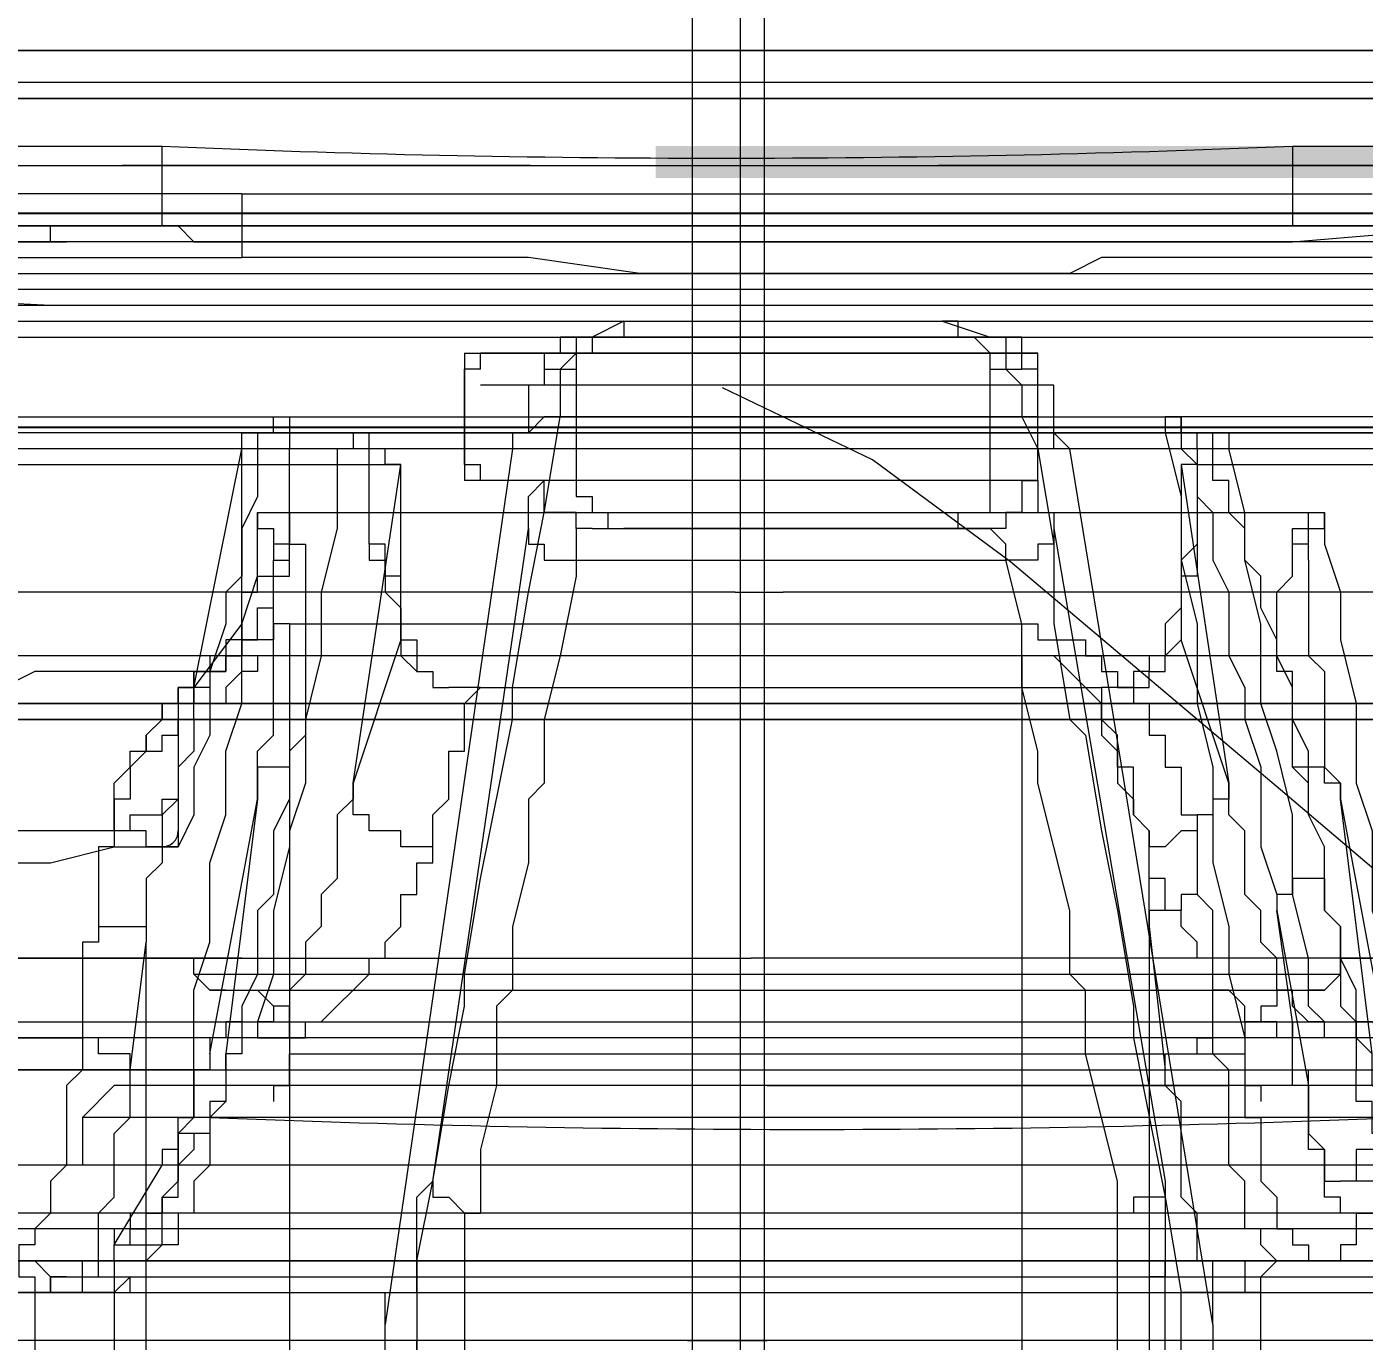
# Model space of a CAD drawing. Header units: millimetres. Extents: x 25083 to 52777, y 24772 to 45779.
# Drawn here: x 38605.78 to 38636.97, y 33679.9 to 33710.55 of the extents above; entities that cross this region are included whole.
import ezdxf

# ---------------------------------------------------------------- set-up
doc = ezdxf.new("R2010")
doc.units = ezdxf.units.MM
doc.layers.add('小车', color=7, linetype='Continuous')
doc.styles.get("Standard").update_dxf_attribs({"font": ''})
doc.styles.get('Standard').set_extended_font_data('SimSun')
doc.dimstyles.new('15', dxfattribs={"dimtxt": 15, "dimasz": 10, "dimexe": 2, "dimexo": 1, "dimgap": 1, "dimtad": 1, "dimdsep": 46, "dimtxsty": 'Standard', "dimcen": 2.5, "dimadec": 0, "dimazin": 0, "dimtfac": 1, "dimtmove": 2, "dimatfit": 3, "dimfxl": 1, "dimtolj": 1, "dimarcsym": 0})
doc.dimstyles.new('ISO-25', dxfattribs={"dimtxt": 2.5, "dimasz": 2.5, "dimexe": 1.25, "dimexo": 0.625, "dimtad": 1, "dimtxsty": 'Standard', "dimcen": 2.5, "dimadec": 0, "dimazin": 0, "dimtfac": 1, "dimtmove": 0, "dimatfit": 3, "dimfxl": 1, "dimarcsym": 0})

# ---------------------------------------------------------------- blocks, each defined once
blk = doc.blocks.new('*D925')
at = {"color": 0, "lineweight": -2}
for p, q in [((29677.862, 34881.662), (29677.862, 32448.293)), ((40733.017, 34757.645), (40733.017, 32448.293)), ((29680.362, 32449.543), (40730.517, 32449.543))]:
    blk.add_line(p, q, dxfattribs=at)
at = {"color": 0}
for points in [[(29680.362, 32449.96), (29680.362, 32449.127), (29677.862, 32449.543)], [(40730.517, 32449.127), (40730.517, 32449.96), (40733.017, 32449.543)]]:
    blk.add_solid(points, dxfattribs=at)
at = {"layer": 'DEFPOINTS', "color": 0}
for p in [(29677.862, 34882.287), (40733.017, 34758.27), (40733.017, 32449.543)]:
    blk.add_point(p, dxfattribs=at)
at = {"color": 0, "insert": (35205.439, 32451.628), "char_height": 2.5, "attachment_point": 5}
blk.add_mtext('11055,15', dxfattribs=at)
blk = doc.blocks.new('zw$D2F4')
h = blk.add_hatch(color=7)
edge = h.paths.add_edge_path(flags=0)
edge.add_spline(control_points=[(528.444, 753.487), (528.444, 753.487), (528.444, 763.885), (528.444, 763.885), (528.444, 763.885), (527.701, 763.885), (527.701, 763.885), (527.701, 763.885), (527.701, 753.487), (527.701, 753.487), (527.701, 753.487), (528.444, 753.487), (528.444, 753.487), (528.444, 753.487), (528.444, 753.487), (528.444, 753.487)], knot_values=[0, 0, 0, 0, 1, 1, 1, 2, 2, 2, 3, 3, 3, 4, 4, 4, 5, 5, 5, 5], degree=3, periodic=0)
edge = h.paths.add_edge_path(flags=0)
edge.add_spline(control_points=[(528.444, 774.655), (528.444, 774.655), (528.444, 806.592), (528.444, 806.592), (528.444, 806.592), (527.701, 806.592), (527.701, 806.592), (527.701, 806.592), (527.701, 774.655), (527.701, 774.655), (527.701, 774.655), (528.444, 774.655), (528.444, 774.655), (528.444, 774.655), (528.444, 774.655), (528.444, 774.655)], knot_values=[0, 0, 0, 0, 1, 1, 1, 2, 2, 2, 3, 3, 3, 4, 4, 4, 5, 5, 5, 5], degree=3, periodic=0)
edge = h.paths.add_edge_path(flags=0)
edge.add_spline(control_points=[(528.444, 817.361), (528.444, 817.361), (528.444, 827.759), (528.444, 827.759), (528.444, 827.759), (527.701, 827.759), (527.701, 827.759), (527.701, 827.759), (527.701, 817.361), (527.701, 817.361), (527.701, 817.361), (528.444, 817.361), (528.444, 817.361), (528.444, 817.361), (528.444, 817.361), (528.444, 817.361)], knot_values=[0, 0, 0, 0, 1, 1, 1, 2, 2, 2, 3, 3, 3, 4, 4, 4, 5, 5, 5, 5], degree=3, periodic=0)
edge = h.paths.add_edge_path(flags=0)
edge.add_spline(control_points=[(528.444, 838.529), (528.444, 838.529), (528.444, 870.465), (528.444, 870.465), (528.444, 870.465), (527.701, 870.465), (527.701, 870.465), (527.701, 870.465), (527.701, 838.529), (527.701, 838.529), (527.701, 838.529), (528.444, 838.529), (528.444, 838.529), (528.444, 838.529), (528.444, 838.529), (528.444, 838.529)], knot_values=[0, 0, 0, 0, 1, 1, 1, 2, 2, 2, 3, 3, 3, 4, 4, 4, 5, 5, 5, 5], degree=3, periodic=0)
at = {"color": 7, "lineweight": 5}
for points in [[(501.335, 781.711), (500.963, 781.711), (500.963, 782.825), (501.335, 784.31), (500.963, 785.424), (500.963, 820.332), (500.592, 832.587), (500.592, 901.66), (500.963, 914.286), (500.963, 925.427), (500.963, 935.082), (500.963, 953.279), (501.335, 953.65)], [(501.335, 953.65), (501.335, 928.769), (501.706, 926.541), (501.706, 809.934), (501.335, 800.65), (501.335, 781.711)], [(530.301, 782.825), (529.929, 782.825), (529.929, 783.939), (530.301, 785.796), (529.929, 786.91), (529.929, 832.958), (529.558, 846.327), (529.558, 887.919), (529.929, 901.288), (529.929, 936.567), (529.929, 942.138), (529.929, 948.822), (530.301, 950.308), (529.929, 951.422), (529.929, 952.536), (530.301, 952.907)], [(530.301, 952.907), (530.301, 935.453), (530.672, 926.169), (530.672, 810.677), (530.301, 801.393), (530.301, 798.793), (530.301, 793.594), (530.301, 782.825)], [(507.648, 852.269), (507.648, 923.941), (507.276, 932.482), (507.276, 943.995)], [(502.449, 853.383), (502.449, 939.167)], [(530.672, 921.342), (530.672, 816.618)], [(530.672, 816.618), (530.672, 921.342)], [(506.905, 920.599), (506.905, 791.366)], [(529.558, 919.114), (529.558, 814.39)], [(501.706, 917.257), (501.706, 884.948)], [(524.73, 868.237), (524.73, 911.315), (524.359, 912.058), (524.73, 912.8), (524.73, 915.029), (524.359, 915.029), (524.359, 912.8), (524.73, 912.429), (524.73, 911.686), (524.359, 910.944), (524.359, 867.866)], [(524.73, 867.866), (524.73, 884.577), (525.102, 892.004), (525.102, 914.286), (525.473, 914.286), (525.473, 913.914), (525.102, 913.172), (525.102, 909.83), (525.473, 909.087), (525.473, 868.237)], [(507.648, 879.007), (507.648, 911.315), (508.019, 911.686), (508.019, 884.206), (508.019, 876.779), (508.019, 868.237)], [(521.388, 877.893), (521.388, 903.888), (521.759, 903.888), (521.759, 902.774), (521.759, 901.66), (521.759, 892.004)], [(503.191, 832.587), (503.191, 900.174)], [(521.759, 867.123), (521.759, 900.174)], [(503.563, 833.33), (503.563, 899.803)], [(515.075, 867.495), (515.075, 899.431), (515.446, 897.575), (515.446, 868.237)], [(516.56, 878.264), (516.56, 897.946)], [(515.446, 889.033), (515.446, 894.232), (515.075, 896.089), (515.075, 846.699)], [(521.017, 890.89), (521.017, 896.089), (521.017, 894.232), (521.017, 877.15)], [(526.587, 881.978), (526.587, 896.089)], [(528.444, 896.089), (528.444, 881.978)], [(511.733, 895.718), (511.733, 884.577), (512.104, 883.092), (512.104, 881.606)], [(526.587, 881.978), (526.587, 894.975)], [(512.475, 882.72), (512.475, 894.232)], [(525.102, 842.985), (525.102, 894.232)], [(525.844, 893.861), (525.844, 880.121)], [(527.33, 880.121), (527.33, 893.861)], [(525.844, 893.118), (525.844, 880.121)], [(504.677, 840.385), (504.677, 892.376)], [(523.988, 892.376), (523.988, 841.128)], [(526.216, 846.699), (526.216, 887.919), (526.587, 892.376), (526.587, 889.033)], [(507.648, 889.776), (507.648, 883.834)], [(509.505, 889.405), (509.505, 881.978)], [(501.706, 883.092), (501.706, 889.033)], [(509.505, 881.235), (509.505, 889.033)], [(515.075, 846.699), (515.075, 840.014), (515.446, 843.356), (515.446, 889.033)], [(526.587, 889.033), (526.587, 842.614), (526.216, 845.956), (526.216, 846.699)], [(516.189, 881.235), (516.189, 884.948), (515.818, 885.691), (515.818, 888.662)], [(522.131, 888.291), (522.131, 868.237)], [(526.216, 884.206), (526.216, 884.577), (526.587, 884.577), (526.587, 886.805), (526.587, 887.177), (526.216, 887.177), (526.216, 887.548), (526.587, 887.548), (526.587, 887.919), (526.216, 887.919), (526.216, 887.548)], [(526.216, 887.548), (526.587, 887.548), (526.216, 887.177), (526.216, 884.948), (526.216, 884.206)], [(502.449, 886.063), (502.449, 885.32), (502.077, 885.32), (502.077, 884.948), (501.706, 884.948)], [(502.449, 886.063), (502.449, 884.206), (502.449, 883.834), (502.449, 883.092)], [(506.905, 881.235), (506.905, 886.063)], [(501.706, 884.577), (502.077, 884.577), (502.449, 884.948), (502.449, 885.32)], [(507.648, 883.834), (506.905, 883.834), (506.534, 884.206), (504.677, 884.206), (504.306, 884.577), (503.563, 884.577), (503.191, 884.948), (502.82, 884.948), (502.82, 885.32), (502.449, 885.32)], [(501.706, 884.948), (497.621, 884.948)], [(501.706, 884.948), (501.706, 883.092)], [(501.706, 884.577), (501.706, 884.948)], [(501.706, 884.948), (501.706, 884.577)], [(501.706, 884.948), (501.706, 883.092)], [(502.077, 884.206), (502.077, 884.577), (501.706, 884.577)], [(501.706, 884.577), (501.706, 883.834), (502.449, 883.834), (502.449, 883.463), (503.563, 883.463), (503.934, 883.092), (505.42, 883.092), (505.791, 882.72), (506.905, 882.72)], [(502.077, 884.577), (502.077, 884.206)], [(502.077, 884.577), (502.077, 883.834), (502.449, 883.834), (502.449, 883.092), (502.82, 883.092)], [(502.077, 884.206), (502.077, 883.463), (502.449, 883.463), (502.449, 883.092), (502.82, 883.092), (502.82, 882.72), (503.191, 882.72), (503.191, 882.349), (503.563, 882.349), (503.563, 881.978)], [(526.587, 884.206), (526.587, 881.606), (526.216, 881.235), (526.216, 876.036), (526.216, 871.208), (526.216, 855.611), (526.587, 851.155)], [(526.587, 851.155), (526.587, 859.325), (526.587, 864.152), (526.587, 884.206)], [(505.791, 883.834), (504.677, 883.834)], [(505.791, 849.298), (505.791, 883.834)], [(506.534, 883.092), (505.791, 883.834)], [(506.905, 882.72), (507.276, 882.72), (507.276, 883.463), (507.648, 883.463), (507.648, 883.834)], [(510.247, 883.463), (509.876, 883.463), (509.876, 883.834), (507.648, 883.834)], [(526.587, 883.092), (526.587, 883.834)], [(510.247, 883.463), (510.247, 882.349), (509.876, 882.349)], [(517.303, 879.007), (517.303, 879.378), (516.932, 879.378), (516.932, 880.492), (516.56, 880.492), (516.56, 880.864), (516.189, 880.864), (516.189, 881.235), (515.818, 881.235), (515.818, 881.606), (515.446, 881.606), (515.446, 881.978), (515.075, 881.978), (514.704, 882.349), (514.332, 882.349), (513.961, 882.72), (513.218, 882.72), (513.218, 883.092), (512.104, 883.092), (512.104, 883.463), (510.247, 883.463)], [(529.929, 883.092), (529.929, 883.463)], [(501.706, 883.092), (497.621, 883.092)], [(501.706, 883.092), (501.706, 882.72), (502.077, 882.72), (502.077, 882.349), (502.449, 882.349), (502.82, 881.978)], [(501.706, 883.092), (502.077, 882.72), (502.077, 882.349), (502.82, 882.349), (502.82, 881.978), (503.934, 881.978), (503.934, 881.606), (505.791, 881.606), (505.791, 881.235), (506.905, 881.235)], [(501.706, 883.092), (501.706, 858.953)], [(502.449, 883.092), (501.706, 883.092)], [(502.449, 883.092), (502.449, 858.582)], [(502.82, 883.092), (502.82, 881.978)], [(502.82, 883.092), (504.677, 881.978)], [(503.563, 881.978), (503.563, 882.72), (503.191, 882.72), (503.191, 883.092), (502.82, 883.092)], [(506.534, 849.669), (506.534, 883.092)], [(512.475, 882.72), (512.475, 883.092), (513.589, 883.092), (513.961, 882.72), (514.332, 882.72)], [(526.587, 881.235), (526.587, 883.092)], [(506.905, 882.72), (509.876, 882.349)], [(512.104, 881.978), (512.104, 882.349), (512.475, 882.349), (512.475, 882.72)], [(512.475, 882.72), (512.847, 882.72), (512.847, 881.978), (513.218, 881.978), (513.218, 881.606)], [(514.332, 882.72), (514.332, 882.349), (514.704, 882.349), (515.075, 881.978), (515.446, 881.978), (515.446, 881.606), (515.818, 881.606)], [(514.332, 882.72), (514.332, 881.978), (514.704, 881.978), (514.704, 881.606), (515.075, 881.606), (515.075, 881.235), (515.818, 881.235)], [(497.621, 882.349), (509.876, 882.349)], [(516.56, 879.007), (516.56, 879.749), (516.189, 879.749), (516.189, 880.121), (515.818, 880.492), (515.446, 880.492), (515.446, 880.864), (515.075, 880.864), (515.075, 881.235), (514.332, 881.235), (513.961, 881.606), (513.218, 881.606), (512.847, 881.978), (511.733, 881.978), (511.361, 882.349), (509.876, 882.349)], [(507.276, 880.492), (506.162, 880.492), (505.791, 880.864), (504.677, 880.864), (504.306, 881.235), (503.563, 881.235), (503.563, 881.606), (503.191, 881.606), (502.82, 881.606), (502.82, 881.978)], [(505.791, 880.864), (505.42, 880.864), (505.42, 881.235), (505.048, 881.235), (504.677, 881.606), (504.306, 881.606), (503.934, 881.978), (503.563, 881.978)], [(505.791, 880.864), (505.42, 880.864), (505.42, 881.606), (505.048, 881.606), (505.048, 881.978), (504.677, 881.978)], [(507.276, 880.864), (506.905, 880.864), (506.905, 881.235), (505.791, 881.235), (505.42, 881.606), (504.677, 881.606), (504.677, 881.978)], [(509.505, 881.606), (509.505, 881.978)], [(509.505, 881.978), (509.505, 881.235)], [(509.505, 881.978), (509.505, 881.235)], [(526.587, 881.978), (526.587, 855.611)], [(526.587, 881.978), (528.444, 881.978)], [(509.505, 880.121), (509.505, 881.606)], [(521.759, 879.749), (520.274, 879.749), (519.531, 880.121), (518.417, 880.121), (518.046, 880.492), (517.303, 880.492), (516.189, 880.864), (514.704, 880.864), (513.961, 881.235), (512.847, 881.235), (512.104, 881.606)], [(513.218, 881.606), (512.475, 881.606)], [(515.818, 881.235), (515.446, 881.235), (515.446, 881.606), (513.218, 881.606)], [(515.818, 881.606), (515.818, 881.235), (516.189, 881.235)], [(517.303, 880.121), (516.56, 880.121), (516.56, 880.492), (516.189, 880.492), (516.189, 880.864), (515.818, 880.864), (515.818, 881.606)], [(506.905, 881.235), (508.762, 881.235), (509.876, 880.864), (511.733, 880.864), (512.847, 880.492), (514.332, 880.492), (515.446, 880.121), (517.303, 880.121), (518.417, 879.749), (519.903, 879.749)], [(506.905, 881.235), (506.905, 880.492), (507.276, 880.492)], [(508.762, 880.864), (509.133, 881.235)], [(509.133, 881.235), (509.505, 881.235)], [(509.133, 881.235), (509.133, 880.864)], [(509.505, 881.235), (509.505, 878.264)], [(517.303, 880.121), (515.818, 881.235)], [(515.818, 881.235), (521.388, 880.121)], [(516.189, 881.235), (516.189, 880.492), (516.56, 880.492), (516.56, 880.121), (516.932, 880.121), (516.932, 879.749), (517.674, 879.749), (517.674, 879.378), (518.417, 879.378), (518.417, 879.007), (518.789, 879.007)], [(526.587, 880.864), (526.587, 881.235)], [(508.019, 880.121), (507.276, 880.121), (507.276, 880.492), (506.162, 880.492), (506.162, 880.864), (505.791, 880.864)], [(507.276, 880.864), (513.218, 879.749)], [(508.019, 880.121), (508.019, 880.492), (507.648, 880.492), (507.648, 880.864), (507.276, 880.864)], [(508.762, 880.492), (508.762, 880.864)], [(508.762, 880.864), (508.762, 879.749), (508.762, 879.378)], [(509.133, 880.864), (509.133, 879.378)], [(513.218, 879.749), (507.276, 880.492)], [(513.961, 879.007), (513.218, 879.007), (512.475, 879.378), (510.99, 879.378), (510.619, 879.749), (509.133, 879.749), (508.39, 880.121), (508.019, 880.121)], [(517.303, 880.121), (521.388, 880.121)], [(517.303, 880.121), (518.046, 880.121), (518.046, 879.749), (518.417, 879.749), (518.417, 879.378), (518.789, 879.378), (518.789, 879.007)], [(521.388, 879.007), (521.388, 880.121)], [(521.388, 880.121), (521.759, 880.121), (521.759, 879.749)], [(525.844, 853.754), (525.844, 860.067), (525.473, 860.81), (525.473, 870.837), (525.844, 873.436), (525.844, 880.121)], [(527.33, 880.121), (525.844, 880.121)], [(527.33, 880.121), (527.33, 853.754)], [(508.019, 879.749), (507.648, 879.749), (507.648, 879.007)], [(508.019, 879.007), (508.39, 879.007), (508.39, 879.378), (508.762, 879.749)], [(521.388, 877.893), (519.531, 877.893), (518.046, 878.264), (516.56, 878.264), (515.075, 878.635), (513.589, 878.635), (512.475, 879.007), (512.104, 879.007), (510.619, 879.378), (509.133, 879.378), (508.019, 879.749)], [(513.589, 877.521), (513.218, 877.521), (512.847, 877.893), (511.361, 877.893), (510.99, 878.264), (510.247, 878.264), (509.876, 878.635), (509.133, 878.635), (508.762, 879.007), (508.39, 879.007), (508.39, 879.378), (508.019, 879.378), (508.019, 879.749)], [(513.218, 879.749), (514.332, 879.749), (514.704, 879.378), (518.789, 879.378)], [(513.961, 879.007), (513.961, 879.749), (513.589, 879.749), (513.218, 879.749)], [(519.903, 879.749), (519.531, 879.749), (519.531, 879.378), (518.789, 879.378)], [(519.903, 879.749), (519.903, 879.378)], [(521.759, 879.749), (521.759, 879.378), (522.131, 879.378)], [(521.759, 879.749), (521.759, 868.237)], [(506.534, 879.378), (506.162, 879.378)], [(506.534, 879.378), (506.534, 879.007)], [(506.534, 879.007), (506.534, 879.378)], [(508.762, 879.378), (508.762, 867.866)], [(509.133, 879.378), (509.133, 867.866)], [(519.16, 879.007), (519.16, 879.378), (518.789, 879.378)], [(519.903, 879.378), (519.903, 879.007), (519.16, 879.007)], [(519.903, 879.378), (519.903, 878.635)], [(522.131, 879.378), (522.131, 879.007), (521.388, 879.007)], [(516.56, 879.007), (497.621, 879.007)], [(506.534, 879.007), (506.905, 879.007)], [(506.534, 867.866), (506.534, 879.007)], [(506.905, 879.007), (507.276, 879.007)], [(507.648, 879.007), (507.276, 879.007)], [(507.276, 879.007), (507.276, 878.635)], [(507.648, 879.007), (508.019, 879.007)], [(507.648, 867.866), (507.648, 878.635), (507.648, 879.007)], [(507.648, 878.635), (507.648, 879.007)], [(507.648, 879.007), (507.648, 878.635)], [(519.16, 879.007), (519.16, 878.635), (514.704, 878.635), (514.332, 879.007), (513.961, 879.007)], [(517.303, 879.007), (516.56, 879.007)], [(516.56, 861.924), (516.56, 879.007)], [(517.303, 879.007), (517.303, 868.609)], [(518.789, 879.007), (521.388, 879.007)], [(521.388, 868.237), (521.388, 879.007)], [(506.534, 874.55), (506.534, 878.635)], [(507.276, 878.635), (507.276, 867.866)], [(507.648, 867.123), (507.648, 878.635)], [(507.648, 878.635), (508.019, 878.635), (508.019, 878.264), (509.133, 877.15), (509.505, 877.15), (509.505, 876.779), (509.876, 876.779), (510.247, 876.407), (510.619, 876.407), (510.99, 876.407), (510.99, 876.036), (511.733, 876.036), (511.733, 875.665), (512.104, 875.665)], [(519.903, 878.635), (519.903, 867.123)], [(509.505, 878.264), (509.505, 875.293)], [(516.56, 877.893), (516.56, 878.264)], [(516.56, 874.922), (516.56, 877.893)], [(521.017, 876.407), (521.017, 876.779), (521.388, 876.779), (521.388, 877.521), (521.388, 877.893)], [(521.759, 877.521), (521.388, 877.521), (521.388, 877.893)], [(512.104, 875.665), (512.104, 876.407), (512.475, 876.407), (512.475, 877.15), (512.847, 877.15), (512.847, 877.521), (513.589, 877.521)], [(513.589, 877.521), (521.017, 876.407)], [(516.932, 876.407), (513.589, 877.521)], [(521.017, 877.15), (521.759, 877.15), (521.759, 877.521)], [(519.16, 877.15), (518.789, 877.15), (518.789, 876.779), (518.046, 876.779), (517.674, 876.407), (516.932, 876.407), (516.932, 876.036), (516.56, 876.036), (516.189, 876.036), (516.189, 875.665), (515.818, 875.665), (515.818, 875.293)], [(516.932, 876.407), (518.417, 876.407), (518.417, 876.779), (518.789, 876.779), (519.16, 876.779), (519.16, 877.15)], [(519.16, 877.15), (521.017, 877.15)], [(521.017, 877.15), (521.017, 876.407)], [(496.878, 876.779), (500.592, 876.779)], [(500.592, 876.036), (500.592, 876.779)], [(500.592, 876.779), (500.963, 876.779)], [(521.388, 873.808), (500.963, 876.779)], [(500.963, 876.779), (501.706, 876.779), (501.706, 876.407), (501.706, 876.036)], [(516.932, 876.407), (516.56, 876.407), (516.189, 876.036), (516.189, 875.665), (515.818, 875.665), (515.818, 875.293)], [(516.932, 876.407), (521.017, 876.407)], [(502.449, 876.036), (496.878, 876.036)], [(496.878, 876.036), (500.592, 876.036)], [(501.706, 876.036), (500.592, 876.036)], [(500.592, 858.211), (500.592, 876.036)], [(501.706, 876.036), (502.449, 876.036), (504.306, 875.665), (506.534, 875.293), (508.39, 874.922), (509.133, 874.922), (511.361, 874.55), (515.075, 873.808), (515.818, 873.808), (518.046, 873.436), (519.903, 873.065), (522.131, 872.694)], [(501.706, 876.036), (501.706, 858.211)], [(502.449, 876.036), (503.934, 876.036), (504.306, 875.665)], [(502.449, 876.036), (502.449, 874.922)], [(504.306, 875.665), (503.934, 875.665), (503.934, 875.293), (503.563, 874.922), (503.563, 874.55)], [(504.306, 875.665), (519.531, 873.436)], [(512.104, 875.665), (512.847, 875.665), (513.218, 875.293), (514.332, 875.293), (514.332, 874.922), (515.446, 874.922), (515.818, 874.55)], [(509.505, 875.293), (509.505, 874.922)], [(515.818, 874.55), (515.818, 875.293)], [(502.449, 874.922), (496.878, 874.922)], [(503.563, 874.55), (503.563, 874.922), (502.449, 874.922)], [(502.449, 874.922), (502.449, 859.696)], [(509.505, 874.922), (509.505, 868.237)], [(516.56, 874.55), (516.56, 874.922)], [(523.616, 874.922), (520.645, 874.922)], [(520.645, 868.237), (520.645, 874.922)], [(521.017, 874.922), (521.017, 874.55)], [(521.017, 874.922), (523.245, 874.922)], [(523.245, 874.55), (523.245, 874.922)], [(523.616, 874.922), (523.616, 874.55)], [(523.616, 874.922), (523.616, 868.237)], [(503.563, 859.696), (503.563, 874.55)], [(518.789, 872.322), (518.417, 872.322), (516.56, 872.694), (515.075, 873.065), (513.589, 873.065), (513.218, 873.436), (511.733, 873.436), (510.247, 873.808), (508.762, 873.808), (508.39, 874.179), (506.534, 874.179), (505.048, 874.55), (503.563, 874.55)], [(506.534, 873.808), (506.534, 874.55)], [(515.818, 874.55), (515.818, 867.495)], [(516.56, 868.237), (516.56, 874.55)], [(520.645, 874.55), (521.017, 874.55)], [(522.873, 874.179), (522.873, 874.55)], [(523.245, 874.55), (523.616, 874.55)], [(522.873, 867.866), (522.873, 874.179)], [(506.534, 873.065), (506.534, 873.808)], [(523.245, 873.065), (522.873, 873.065), (522.873, 873.436), (522.131, 873.436), (521.759, 873.436), (521.759, 873.808), (521.388, 873.808)], [(522.131, 872.694), (522.131, 873.065), (521.759, 873.436), (521.759, 873.808), (521.388, 873.808)], [(519.531, 873.436), (519.16, 873.436), (519.16, 873.065), (518.789, 873.065), (518.789, 872.694), (518.789, 872.322)], [(519.531, 873.436), (520.274, 873.436), (520.645, 873.065)], [(519.531, 871.951), (519.531, 872.322), (519.903, 872.322), (519.903, 873.065), (520.274, 873.065), (520.645, 873.065)], [(520.645, 872.322), (520.645, 873.065)], [(523.245, 873.065), (523.245, 872.322)], [(523.988, 871.951), (523.988, 872.694), (523.616, 872.694), (523.616, 873.065), (523.245, 873.065)], [(523.988, 871.951), (523.988, 872.322), (523.616, 872.322), (523.245, 872.694), (522.873, 872.694), (522.131, 872.694)], [(522.131, 861.924), (522.131, 872.694)], [(519.531, 871.951), (519.531, 872.322), (518.789, 872.322)], [(518.789, 872.322), (518.789, 862.296)], [(520.645, 872.322), (520.274, 872.322), (520.274, 871.951), (519.903, 871.951), (519.903, 871.58), (519.531, 871.58), (519.531, 871.208)], [(523.245, 872.322), (520.645, 872.322)], [(524.359, 871.208), (523.988, 871.208), (523.988, 871.951), (523.616, 871.951), (523.616, 872.322), (523.245, 872.322)], [(519.531, 871.951), (519.531, 871.208)], [(519.531, 871.951), (519.531, 862.667)], [(524.359, 871.208), (523.988, 871.951)], [(523.988, 862.667), (523.988, 871.951)], [(519.531, 863.781), (519.531, 871.208)], [(524.359, 871.208), (524.359, 863.781)], [(500.592, 869.723), (500.592, 868.237), (500.592, 867.866)], [(500.592, 867.866), (500.592, 869.351), (500.592, 869.723)], [(526.587, 865.266), (526.587, 868.237), (526.587, 868.98)], [(526.587, 868.98), (526.587, 866.381), (526.587, 866.009), (526.587, 865.266)], [(517.303, 868.609), (517.303, 861.924)], [(518.046, 868.609), (518.046, 868.237)], [(508.019, 868.237), (508.019, 824.046), (507.648, 824.046), (507.648, 824.417), (507.648, 825.16), (507.648, 854.126)], [(515.446, 868.237), (515.446, 839.643), (515.075, 836.3), (515.075, 867.495)], [(518.046, 868.237), (518.046, 867.495)], [(520.645, 861.553), (520.645, 868.237)], [(521.017, 841.871), (521.017, 840.014), (521.017, 841.499), (521.017, 848.184), (521.388, 850.041), (521.388, 868.237)], [(521.759, 868.237), (521.759, 831.844), (521.388, 831.844), (521.388, 832.958), (521.388, 833.33), (521.388, 840.385)], [(522.131, 868.237), (522.131, 858.582)], [(523.616, 868.237), (523.616, 861.553)], [(524.73, 867.866), (524.73, 868.237)], [(525.473, 868.237), (525.473, 867.866)], [(526.587, 867.866), (526.587, 868.237)], [(529.929, 866.752), (529.929, 868.237)], [(506.534, 867.866), (506.534, 857.097)], [(506.534, 856.725), (506.534, 867.866)], [(507.276, 867.866), (507.276, 857.097)], [(507.648, 857.097), (507.648, 867.866)], [(508.762, 867.866), (508.762, 856.725)], [(509.133, 867.866), (509.133, 867.495)], [(522.873, 867.495), (522.873, 867.866)], [(524.359, 867.123), (524.359, 824.046), (524.73, 823.674), (524.359, 822.932), (524.359, 820.703), (524.73, 820.703), (524.73, 822.932), (524.359, 823.303), (524.359, 824.046), (524.73, 824.417), (524.73, 867.866)], [(524.359, 867.866), (524.359, 867.123)], [(525.473, 867.866), (525.473, 827.016), (525.102, 826.274), (525.102, 822.932), (525.473, 822.56), (525.473, 821.817), (525.102, 821.446), (525.102, 842.985), (524.73, 850.412), (524.73, 867.123)], [(524.73, 867.123), (524.73, 867.866)], [(526.587, 867.495), (526.587, 867.866)], [(509.133, 867.495), (509.133, 856.354)], [(515.818, 867.495), (515.818, 860.067)], [(522.873, 861.553), (522.873, 867.495)], [(507.648, 855.611), (507.648, 867.123)], [(519.903, 867.123), (519.903, 855.24)], [(521.759, 837.415), (521.759, 867.123)], [(519.531, 862.667), (519.531, 863.781)], [(519.531, 863.781), (519.531, 863.41), (519.903, 863.41), (519.903, 862.667), (520.274, 862.667), (520.645, 862.667)], [(523.245, 862.667), (523.616, 862.667), (523.988, 863.038), (523.988, 863.41), (524.359, 863.41), (524.359, 863.781)], [(524.359, 863.781), (523.988, 862.667)], [(518.789, 862.296), (519.16, 862.296), (519.531, 862.667)], [(520.645, 861.924), (519.903, 861.924), (519.903, 862.296), (519.531, 862.296), (519.531, 862.667)], [(520.645, 861.924), (520.645, 862.667)], [(520.645, 862.667), (523.245, 862.667)], [(523.988, 862.667), (523.988, 862.296), (523.245, 862.296), (522.873, 861.924), (522.131, 861.924)], [(523.245, 862.667), (523.245, 861.924)], [(523.245, 861.924), (523.988, 861.924), (523.988, 862.296), (523.988, 862.667)], [(503.563, 859.696), (504.306, 859.696), (507.276, 860.439), (508.762, 860.439), (509.133, 860.81), (510.619, 860.81), (513.589, 861.553), (514.332, 861.553), (515.818, 861.924), (517.303, 861.924), (518.789, 862.296)], [(519.531, 861.182), (519.16, 861.182), (519.16, 861.553), (518.789, 861.553), (518.789, 861.924), (518.789, 862.296)], [(516.56, 861.924), (497.621, 861.924)], [(522.131, 861.924), (521.388, 861.553), (519.16, 861.182), (517.303, 861.182), (515.075, 860.81), (514.704, 860.439), (512.475, 860.067), (510.619, 859.696), (508.39, 859.325), (507.648, 859.325), (503.934, 858.582), (501.706, 858.211)], [(510.247, 858.953), (512.475, 858.953), (512.847, 859.325), (513.961, 859.325), (513.961, 859.696), (514.704, 859.696), (515.075, 860.067), (515.446, 860.067), (516.56, 861.182), (516.56, 861.924)], [(517.303, 861.924), (517.303, 861.553), (516.932, 861.553), (516.932, 860.439), (516.56, 860.439), (516.56, 860.067), (516.189, 860.067), (516.189, 859.696), (515.818, 859.696), (515.818, 859.325), (515.446, 859.325), (515.446, 858.953), (514.704, 858.953), (514.704, 858.582), (513.961, 858.582), (513.961, 858.211), (512.847, 858.211), (512.847, 857.839), (510.99, 857.839)], [(516.56, 861.924), (517.303, 861.924)], [(520.645, 861.924), (520.645, 861.553), (519.903, 861.553), (519.903, 861.182), (519.531, 861.182)], [(521.388, 860.81), (521.759, 861.182), (522.873, 861.182), (522.873, 861.553), (523.245, 861.553), (523.245, 861.924)], [(521.388, 860.81), (521.388, 861.182), (521.759, 861.182), (521.759, 861.553), (522.131, 861.553), (522.131, 861.924)], [(520.645, 861.553), (523.616, 861.553)], [(519.531, 861.182), (504.306, 858.582)], [(500.963, 857.468), (521.388, 860.81)], [(515.818, 860.067), (514.704, 860.067), (514.332, 859.696), (513.589, 859.696), (513.218, 859.325), (512.847, 859.325), (512.475, 858.953), (512.104, 858.953)], [(515.818, 859.696), (515.818, 860.067)], [(496.878, 859.696), (502.449, 859.696)], [(502.449, 859.696), (502.449, 858.582)], [(502.449, 859.696), (503.563, 859.696)], [(504.306, 858.582), (503.934, 858.582), (503.934, 859.325), (503.563, 859.325), (503.563, 859.696)], [(519.16, 857.839), (518.417, 857.839), (518.417, 858.211), (517.674, 858.211), (517.303, 858.582), (516.56, 858.582), (516.56, 858.953), (516.189, 858.953), (516.189, 859.325), (515.818, 859.325), (515.818, 859.696)], [(515.818, 859.696), (515.818, 858.953), (516.189, 858.953), (516.189, 858.582), (516.56, 858.582), (516.932, 858.211)], [(501.706, 858.953), (497.621, 858.953)], [(510.247, 858.953), (497.621, 858.953)], [(501.706, 858.953), (501.706, 856.354)], [(502.449, 858.582), (502.077, 858.582), (502.077, 858.953), (501.706, 858.953)], [(510.247, 858.953), (506.905, 858.582)], [(507.648, 855.611), (507.648, 855.982), (508.019, 855.982), (508.019, 856.725), (508.39, 856.725), (508.762, 857.097), (508.762, 857.468), (509.505, 857.468), (509.505, 857.839), (509.876, 857.839), (510.247, 858.211), (510.619, 858.211), (510.619, 858.582), (511.361, 858.582), (511.361, 858.953), (512.104, 858.953)], [(510.99, 857.839), (510.99, 858.211), (510.619, 858.211), (510.619, 858.582), (510.619, 858.953), (510.247, 858.953)], [(513.589, 857.097), (513.218, 857.097), (513.218, 857.468), (512.847, 857.468), (512.847, 857.839), (512.475, 857.839), (512.475, 858.211), (512.104, 858.582), (512.104, 858.953)], [(496.878, 858.582), (502.449, 858.582)], [(501.706, 857.097), (501.706, 857.468), (502.449, 857.468), (502.449, 857.839), (503.563, 857.839), (503.934, 858.211), (506.162, 858.211), (506.534, 858.582), (506.905, 858.582)], [(502.449, 858.582), (502.449, 855.611)], [(504.306, 858.582), (502.449, 858.582)], [(506.905, 858.582), (507.276, 858.582), (507.276, 857.839), (507.648, 857.839), (507.648, 857.468)], [(522.131, 858.582), (521.759, 858.582), (520.274, 858.211), (518.789, 858.211), (517.303, 857.839), (515.446, 857.839), (513.961, 857.468), (511.733, 857.468), (510.247, 857.097), (509.133, 857.097), (507.648, 856.725)], [(522.131, 858.582), (522.131, 858.211), (521.388, 858.211), (521.017, 857.839), (520.274, 857.839), (519.903, 857.468), (518.789, 857.468), (518.046, 857.097), (517.303, 857.097), (516.56, 857.097), (515.818, 856.725), (515.075, 856.725), (513.961, 856.354), (512.104, 856.354), (510.99, 855.982), (510.619, 855.982)], [(522.131, 858.211), (522.131, 858.582)], [(496.878, 858.211), (500.592, 858.211)], [(500.592, 857.468), (500.592, 858.211)], [(500.592, 858.211), (501.706, 858.211)], [(500.963, 857.468), (501.706, 857.468), (501.706, 857.839), (501.706, 858.211)], [(513.589, 857.097), (516.932, 858.211)], [(521.017, 858.211), (513.589, 857.097)], [(521.017, 858.211), (516.932, 858.211)], [(519.16, 857.839), (518.789, 858.211), (518.417, 858.211), (516.932, 858.211)], [(520.645, 857.468), (521.388, 857.468), (521.388, 857.839), (521.759, 857.839), (521.759, 858.211), (522.131, 858.211)], [(521.388, 857.097), (521.388, 857.839), (521.017, 857.839), (521.017, 858.211)], [(521.017, 857.839), (521.017, 858.211)], [(522.131, 857.468), (522.131, 858.211)], [(507.648, 857.468), (510.619, 857.468), (510.99, 857.839)], [(521.017, 857.839), (519.16, 857.839)], [(521.017, 857.839), (521.017, 847.441)], [(521.017, 857.839), (521.017, 857.468), (521.759, 857.468)], [(500.592, 857.468), (496.878, 857.468)], [(500.963, 857.468), (500.592, 857.468)], [(502.449, 855.982), (502.82, 856.354), (503.191, 856.354), (503.191, 856.725), (504.306, 856.725), (504.677, 857.097), (506.905, 857.097), (507.276, 857.468), (507.648, 857.468)], [(507.648, 856.725), (507.648, 857.468)], [(511.361, 854.868), (512.104, 854.868), (512.847, 855.24), (514.332, 855.24), (515.075, 855.611), (515.818, 855.611), (516.56, 855.982), (516.932, 855.982), (517.674, 856.354), (518.417, 856.354), (518.789, 856.725), (519.531, 856.725), (519.903, 857.097), (520.645, 857.097), (520.645, 857.468)], [(521.759, 857.468), (521.759, 857.097), (521.388, 857.097)], [(522.131, 852.64), (522.131, 857.468)], [(501.706, 856.354), (501.706, 857.097)], [(502.449, 855.982), (502.449, 856.725), (502.077, 856.725), (501.706, 856.725), (501.706, 857.097)], [(507.276, 857.097), (507.276, 856.725)], [(507.648, 856.725), (507.648, 857.097)], [(508.019, 854.868), (508.39, 855.24), (509.505, 855.24), (510.99, 855.611), (512.847, 855.611), (514.332, 855.982), (515.446, 856.354), (517.303, 856.354), (518.789, 856.725), (519.903, 856.725), (521.388, 857.097)], [(508.019, 854.868), (508.019, 855.24), (508.39, 855.611), (508.762, 855.611), (508.762, 855.982), (509.505, 855.982), (509.876, 856.354), (510.247, 856.354), (510.619, 856.354), (510.99, 856.725), (512.475, 856.725), (512.847, 857.097), (513.589, 857.097)], [(521.388, 846.327), (521.388, 857.097)], [(507.648, 856.725), (505.791, 856.725), (505.791, 856.354), (504.306, 856.354), (503.934, 855.982), (503.191, 855.982), (503.191, 855.611), (502.82, 855.611), (502.82, 855.24), (502.449, 855.24), (502.449, 854.868)], [(507.276, 856.725), (506.534, 856.725), (506.534, 856.354)], [(506.534, 856.354), (506.534, 856.725)], [(507.648, 856.725), (507.276, 856.725)], [(508.762, 855.611), (508.762, 855.982), (508.39, 855.982), (508.39, 856.354), (508.019, 856.354), (508.019, 856.725), (507.648, 856.725)], [(508.019, 855.611), (507.648, 855.611), (507.648, 856.725)], [(508.762, 856.725), (508.762, 854.868)], [(497.621, 856.354), (501.706, 856.354)], [(501.706, 856.354), (502.077, 856.354), (502.449, 855.982), (502.449, 855.611)], [(506.534, 856.354), (506.162, 856.354)], [(509.133, 856.354), (509.133, 854.868)], [(502.449, 855.611), (502.449, 855.982)], [(502.449, 855.982), (502.449, 854.868)], [(510.619, 855.982), (506.534, 855.24)], [(508.019, 855.611), (510.619, 855.982)], [(511.361, 854.868), (511.361, 855.611), (510.99, 855.611), (510.99, 855.982), (510.619, 855.982)], [(513.961, 855.611), (516.189, 855.611), (516.189, 855.982), (518.046, 855.982), (518.417, 855.611), (519.16, 855.611)], [(503.563, 854.126), (503.563, 854.497), (503.934, 854.497), (503.934, 854.868), (505.048, 854.868), (505.048, 855.24), (505.42, 855.24), (506.534, 855.24), (506.534, 855.611), (508.019, 855.611)], [(507.648, 854.126), (507.648, 855.611)], [(508.019, 854.126), (508.762, 854.126), (509.505, 854.497), (510.247, 854.497), (510.619, 854.868), (512.104, 854.868), (512.847, 855.24), (513.589, 855.24), (513.961, 855.611)], [(513.218, 854.497), (513.589, 854.497), (513.589, 854.868), (513.961, 854.868), (513.961, 855.611)], [(518.789, 855.24), (519.16, 855.24), (519.16, 855.611)], [(519.16, 855.611), (519.531, 855.611), (519.531, 855.24), (519.903, 855.24)], [(526.587, 854.497), (526.587, 855.611)], [(526.587, 841.871), (526.587, 855.611)], [(528.444, 855.611), (526.587, 855.611)], [(526.587, 842.614), (526.587, 855.611)], [(528.444, 855.611), (528.444, 841.871)], [(506.534, 855.24), (505.42, 855.24), (505.048, 854.868), (504.306, 854.868), (504.306, 854.497)], [(506.534, 855.24), (506.905, 855.24), (506.905, 854.497), (506.905, 854.126)], [(508.762, 854.868), (508.762, 855.24)], [(518.789, 855.24), (516.56, 855.24), (516.189, 854.868), (513.961, 854.868), (513.589, 854.497), (513.218, 854.497)], [(518.789, 855.24), (519.531, 855.24), (519.531, 854.868), (519.903, 854.868)], [(519.903, 855.24), (519.903, 854.868)], [(502.449, 854.868), (502.449, 853.383)], [(503.563, 854.126), (502.82, 854.126), (502.82, 854.497), (502.449, 854.497), (502.449, 854.868)], [(519.903, 854.868), (519.16, 854.868), (518.046, 854.497), (516.932, 854.497), (515.446, 854.126), (513.589, 854.126), (512.475, 853.754), (510.619, 853.754), (509.505, 853.383), (508.019, 853.383), (506.905, 853.012)], [(511.361, 854.868), (510.619, 854.868), (510.247, 854.497), (508.39, 854.497), (508.019, 854.126), (506.905, 854.126)], [(507.648, 854.126), (507.648, 854.868), (508.019, 854.868)], [(508.762, 854.868), (509.133, 854.497)], [(509.133, 854.868), (509.133, 854.497)], [(504.306, 853.383), (504.306, 854.497)], [(505.048, 853.383), (505.048, 854.126), (504.677, 854.126), (504.306, 854.126), (504.306, 854.497)], [(513.218, 854.497), (507.276, 853.383)], [(507.276, 853.754), (513.218, 854.497)], [(509.133, 854.497), (509.505, 854.497)], [(509.505, 846.327), (509.505, 854.497)], [(509.505, 853.754), (509.505, 854.497)], [(509.505, 854.497), (509.505, 853.754)], [(526.587, 852.269), (526.587, 854.497)], [(503.563, 854.126), (503.563, 852.269)], [(505.048, 853.383), (505.42, 853.383), (505.42, 853.754), (505.791, 853.754), (506.162, 853.754), (506.162, 854.126), (506.905, 854.126)], [(505.791, 853.012), (505.791, 853.383), (506.162, 853.383), (506.534, 853.754), (507.276, 853.754), (507.648, 854.126), (508.019, 854.126)], [(506.905, 854.126), (506.905, 850.783)], [(507.276, 853.383), (507.648, 853.383), (508.019, 853.754), (508.019, 854.126)]]:
    blk.add_lwpolyline(points, dxfattribs=at)
for points in [[(526.587, 883.834), (526.587, 886.805), (526.587, 889.405), (526.587, 892.004)], [(515.446, 868.237), (515.446, 874.922), (515.446, 881.235), (515.446, 887.919)], [(529.929, 883.463), (529.929, 884.577), (529.929, 885.691), (529.929, 886.805)], [(518.046, 868.609), (518.046, 874.55), (518.046, 880.492), (518.046, 886.434)], [(501.706, 884.577), (501.706, 884.577), (502.077, 884.577), (502.077, 884.577)], [(502.077, 884.206), (502.077, 872.694), (502.077, 861.182), (502.077, 849.669)], [(529.929, 868.237), (529.929, 873.065), (529.929, 878.264), (529.929, 883.092)], [(512.104, 881.978), (512.104, 881.978), (512.104, 881.606), (512.475, 881.606)], [(512.104, 881.606), (512.104, 881.606), (512.104, 881.978), (512.104, 881.978)], [(528.444, 881.978), (528.072, 873.436), (528.072, 864.524), (528.444, 855.611)], [(512.475, 881.606), (512.104, 881.606), (512.104, 881.606), (512.104, 881.606)], [(505.791, 880.864), (505.42, 871.58), (505.42, 862.296), (505.791, 853.012)], [(526.587, 868.237), (526.587, 872.322), (526.587, 876.407), (526.587, 880.864)], [(508.762, 880.492), (508.762, 880.121), (508.762, 880.121), (508.762, 879.749)], [(508.019, 880.121), (508.019, 871.58), (508.019, 862.667), (508.019, 854.126)], [(522.873, 861.553), (522.873, 866.009), (522.873, 870.465), (522.873, 874.55)], [(523.616, 867.866), (523.616, 870.094), (523.616, 872.322), (523.616, 874.55)], [(506.534, 867.866), (506.534, 869.723), (506.534, 871.58), (506.534, 873.065)], [(509.505, 854.497), (509.505, 858.953), (509.505, 863.41), (509.505, 868.237)], [(515.446, 847.813), (515.446, 854.497), (515.446, 861.182), (515.446, 868.237)], [(516.56, 852.269), (516.56, 857.468), (516.56, 863.038), (516.56, 868.237)], [(523.616, 861.553), (523.616, 863.781), (523.616, 866.009), (523.616, 867.866)], [(518.046, 848.927), (518.046, 854.868), (518.046, 861.182), (518.046, 867.495)], [(526.587, 855.611), (526.587, 859.696), (526.587, 863.781), (526.587, 867.495)], [(529.929, 853.012), (529.929, 857.468), (529.929, 862.296), (529.929, 866.752)], [(508.762, 855.611), (508.762, 855.611), (508.762, 855.24), (508.762, 855.24)], [(509.505, 854.497), (509.505, 854.868), (509.505, 855.24), (509.505, 855.611)], [(509.505, 854.497), (509.505, 854.497), (509.505, 854.126), (509.505, 854.126)]]:
    blk.add_open_spline(points, degree=3, dxfattribs=at)
blk = doc.blocks.new('*D469')
at = {"layer": 'DEFPOINTS', "color": 0}
for p in [(36061.191, 116692.222), (36180.039, 116685.352), (36180.039, 116527.033)]:
    blk.add_point(p, dxfattribs=at)
at = {"layer": '小车', "color": 0, "linetype": 'Continuous', "lineweight": -2}
for p, q in [((36061.191, 116691.222), (36061.191, 116525.033)), ((36180.039, 116684.352), (36180.039, 116525.033)), ((36071.191, 116527.033), (36084.175, 116527.033)), ((36170.039, 116527.033), (36146.425, 116527.033))]:
    blk.add_line(p, q, dxfattribs=at)
at = {"layer": '小车', "color": 0}
for points in [[(36071.191, 116528.7), (36071.191, 116525.366), (36061.191, 116527.033)], [(36170.039, 116528.7), (36170.039, 116525.366), (36180.039, 116527.033)]]:
    blk.add_solid(points, dxfattribs=at)
at = {"layer": '小车', "color": 0, "insert": (36115.3, 116527.033), "char_height": 15, "attachment_point": 5}
blk.add_mtext('\\A1;118.85', dxfattribs=at)
blk = doc.blocks.new('zw$AA32')
at = {"color": 6}
for points in [[(791.322, 227.5), (10738.678, 227.5)], [(10738.678, 222.5), (791.322, 222.5)]]:
    blk.add_lwpolyline(points, dxfattribs=at)
blk = doc.blocks.new('A$C1A4175F5')
at = {"layer": '小车', "color": 7, "lineweight": 0}
for points in [[(971.501, 773.421), (971.501, 232.516)], [(972.06, 232.376), (972.06, 773.561)], [(973.18, 314.128), (973.18, 691.809)], [(951.623, 482.39), (952.462, 482.81), (954.282, 484.07), (956.662, 486.03), (959.462, 488.41), (965.761, 493.729), (968.981, 496.109), (972.48, 497.789)]]:
    blk.add_lwpolyline(points, dxfattribs=at)
at = {"layer": '小车', "color": 1, "lineweight": 0}
for points in [[(971.501, 524.806), (971.501, 477.211)], [(919.846, 502.968), (967.441, 502.968)], [(919.846, 502.968), (967.441, 502.968)], [(990.399, 502.968), (954.702, 502.968)], [(976.96, 502.968), (986.479, 502.968)], [(976.96, 502.968), (986.479, 502.968)]]:
    blk.add_lwpolyline(points, dxfattribs=at)
at = {"layer": '小车'}
dim = blk.add_linear_dim(base=(212.358, 337.78), p1=(93.511, 502.968), p2=(212.358, 496.098), dimstyle='15', override={"dimfxl": 0.18}, dxfattribs=at)
dim.commit()
dim.dimension.update_dxf_attribs({"geometry": '*D469', "text_midpoint": (147.619, 337.78), "dimtype": 128, "insert": (-35967.681, -116189.253)})
blk = doc.blocks.new('zw$50CE')
blk.add_blockref('zw$D2F4', (22.01, 103.569))
at = {"layer": '小车', "ltscale": 10, "xscale": -1, "rotation": 270}
blk.add_blockref('A$C1A4175F5', (47.032, 0), dxfattribs=at)

msp = doc.modelspace()

# ---------------------------------------------------------------- block references
at = {"rotation": 90}
msp.add_blockref('zw$50CE', (39594.481, 33157.316), dxfattribs=at)
at = {"color": 1}
msp.add_blockref('zw$AA32', (29416.762, 33478.711), dxfattribs=at)

# ---------------------------------------------------------------- dimensions: what is measured, and where the dimension line sits
dim = msp.add_linear_dim(base=(40733.0166, 32449.5434), p1=(29677.8617, 34882.2868), p2=(40733.0166, 34758.2702), dimstyle='ISO-25')
dim.commit()
dim.dimension.update_dxf_attribs({"geometry": '*D925', "text_midpoint": (35205.4391, 32449.5434), "dimtype": 160})

doc.saveas('drawing.dxf')
